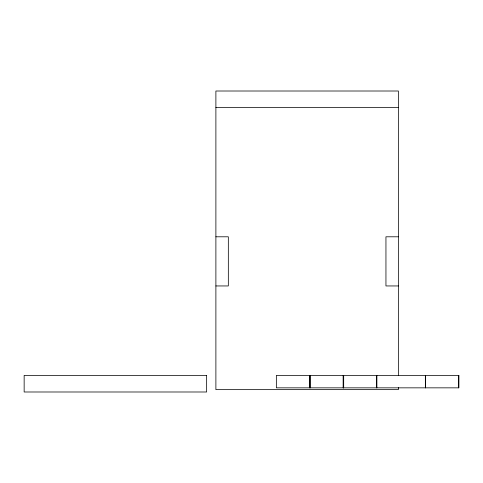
<?xml version="1.0" encoding="UTF-8"?>
<svg xmlns="http://www.w3.org/2000/svg" width="483" height="483" viewBox="0 0 483 483"><rect width="100%" height="100%" fill="white"/><g stroke="black" fill="none" stroke-linecap="round" stroke-linejoin="round"><path stroke-width="0.72" d="M215.889 107.6L398.39 107.6M215.889 236.797L228.332 236.797L228.332 285.948L215.889 285.948M398.39 236.797L385.947 236.797L385.947 285.948L398.39 285.948M458.711 375.4L458.693 387.843M425.553 375.4L425.553 387.843M425.348 375.4L425.348 387.843M398.39 375.363L398.39 91.009L215.889 91.009L215.889 389.642L398.39 389.642L398.39 387.384M376.825 375.4L376.843 387.843M376.704 375.4L376.686 387.843M343.685 375.4L343.685 387.843M343.479 375.4L343.479 387.843M343.31 375.4L343.328 387.843M343.19 375.4L343.178 387.843M310.177 375.4L310.177 387.843M309.965 375.4L309.965 387.843M309.537 375.4L309.537 387.843M206.646 375.4L24.15 375.4L24.15 391.991L206.646 391.991L206.646 375.4M458.85 375.4L276.354 375.4L276.354 387.843L458.85 387.843L458.85 375.4"/></g></svg>
